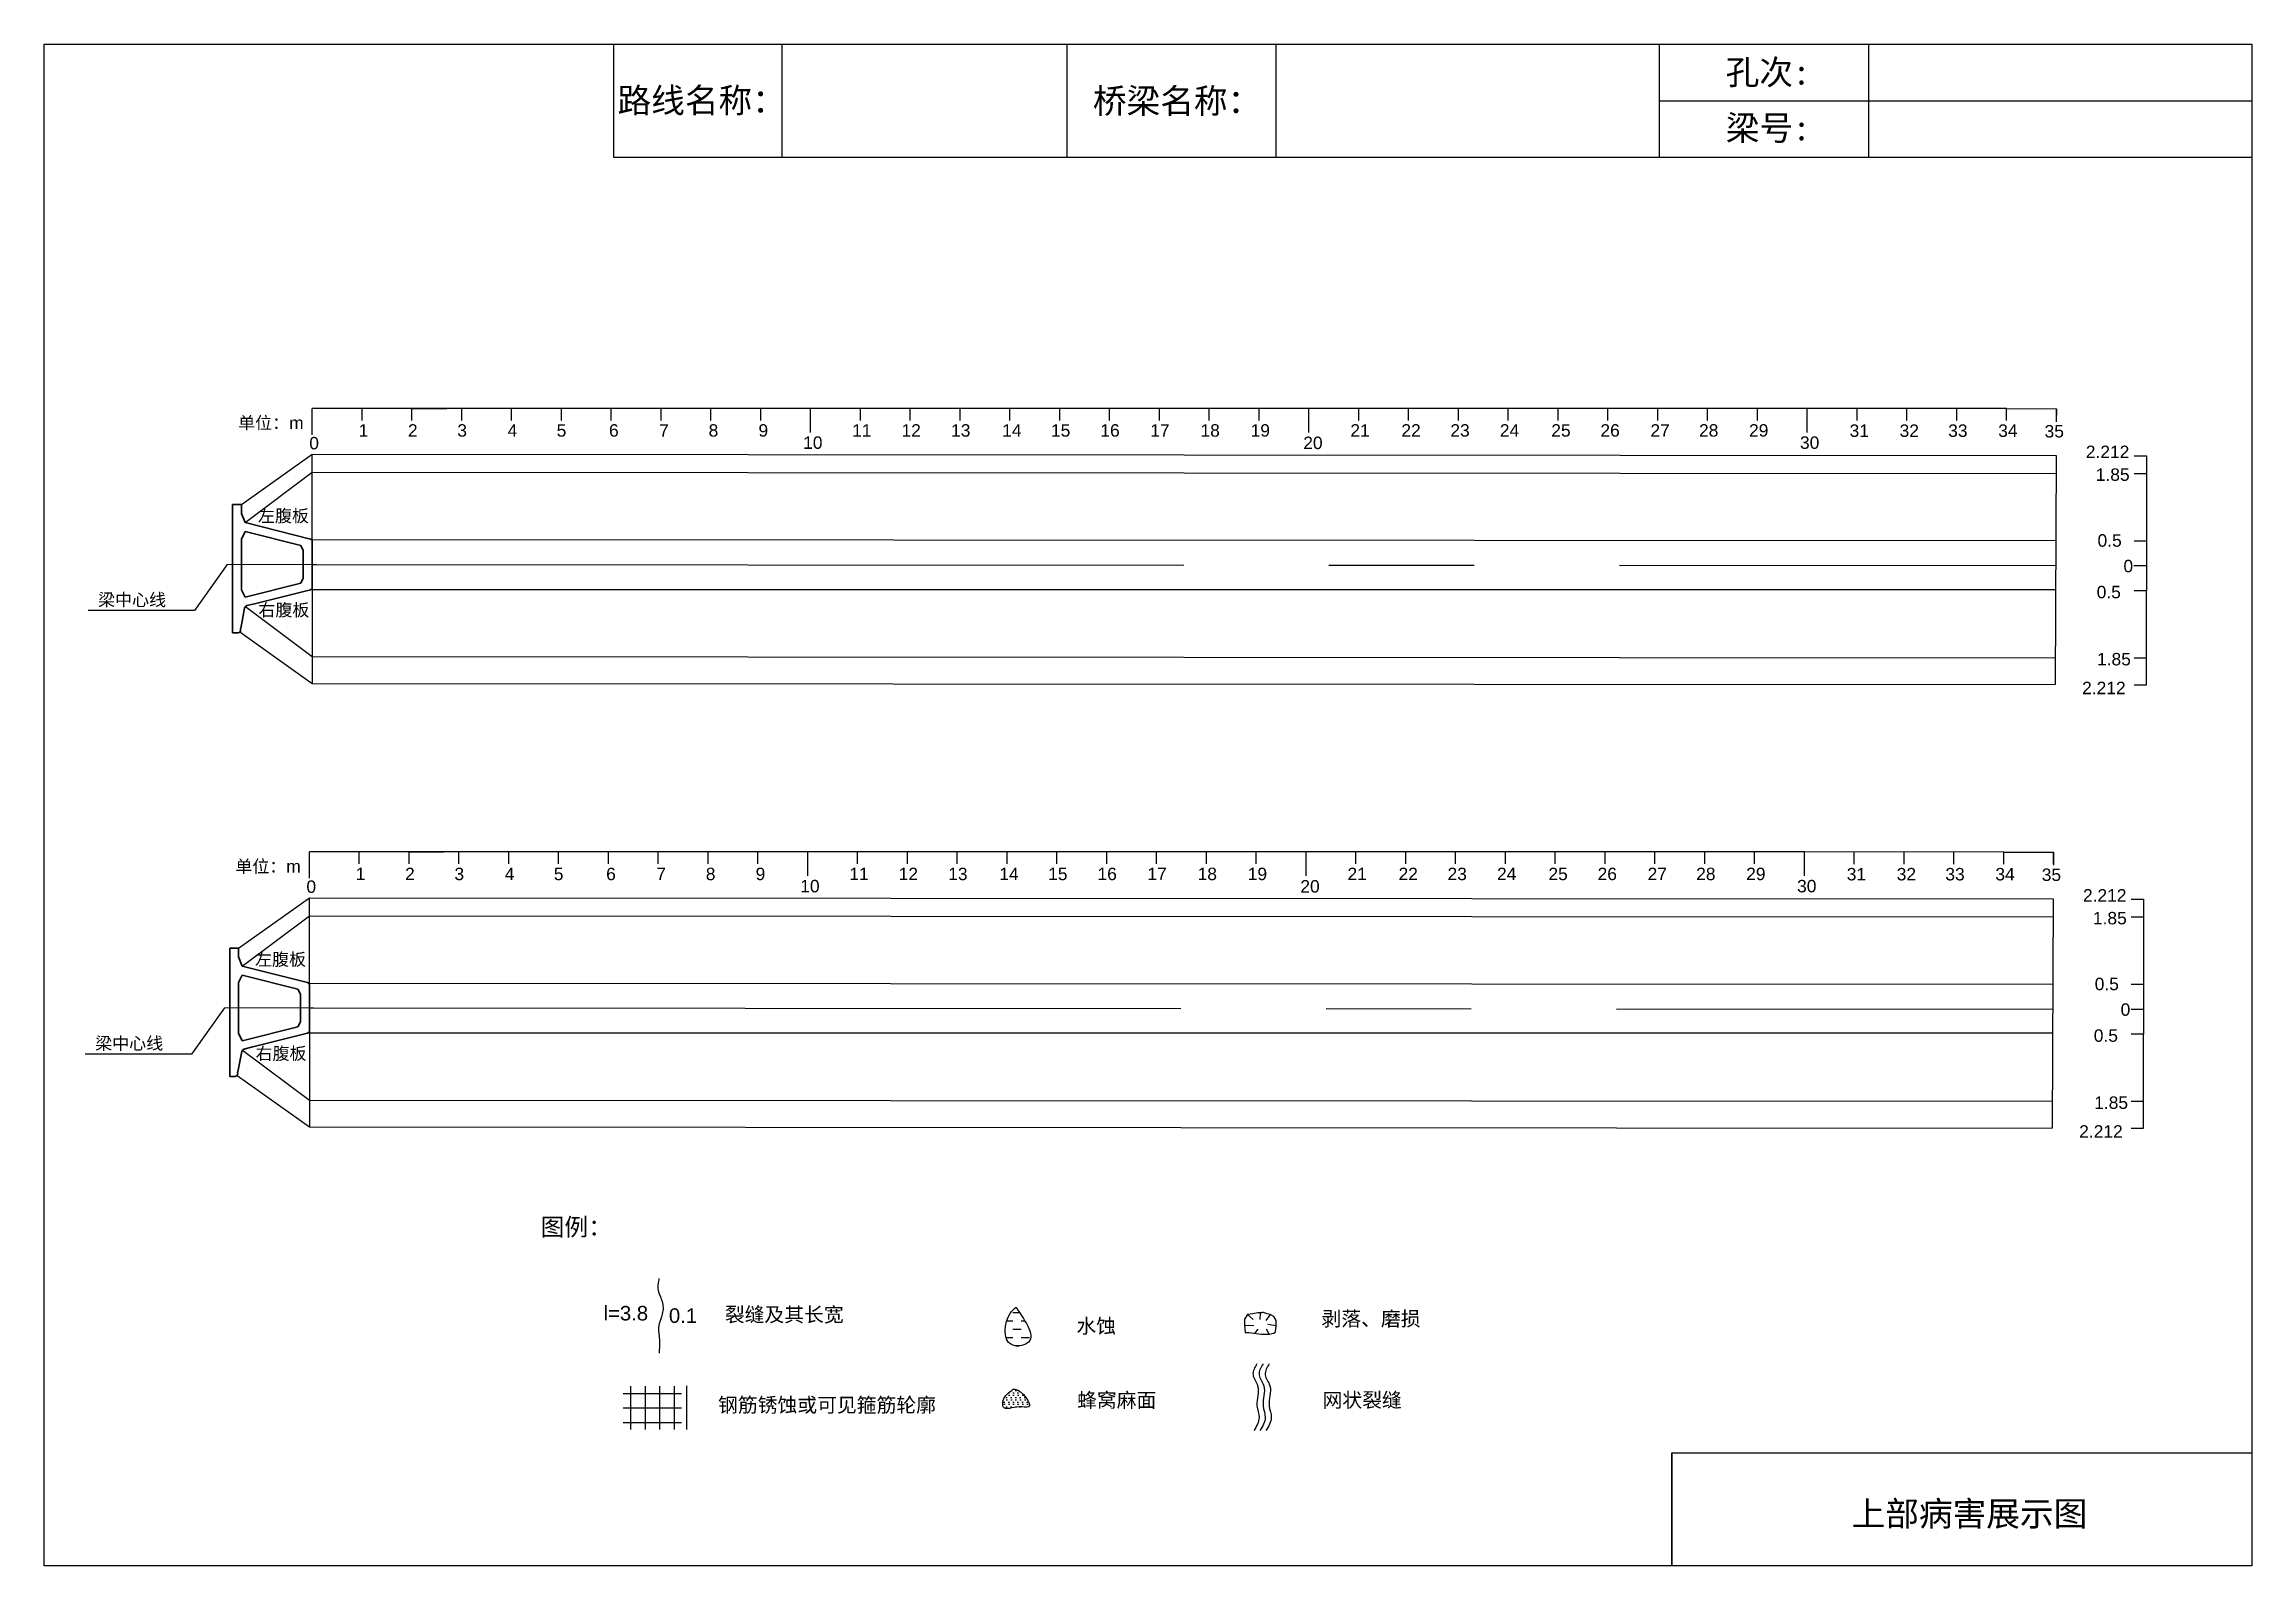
# Model space of a CAD drawing. Header units: millimetres. Extents: x 3355.7 to 3393.7, y 1610.4 to 1636.6.
import ezdxf

# ---------------------------------------------------------------- set-up
doc = ezdxf.new("R2010")
doc.units = ezdxf.units.MM
for name, pattern in [('CENTER', [2, 1.25, -0.25, 0.25, -0.25]), ('CENTER2', [1.125, 0.75, -0.125, 0.125, -0.125]), ('DASHED', [0.75, 0.5, -0.25])]:
    doc.linetypes.add(name, pattern=pattern)
for name, color, linetype in [('加固措施', 7, 'Continuous'), ('图层1', 7, 'Continuous'), ('病害', 5, 'Continuous'), ('轮廓', 3, 'Continuous')]:
    doc.layers.add(name, color=color, linetype=linetype)
doc.layers.add('虚线', color=7, linetype='Continuous', lineweight=30)
doc.styles.get("Standard").update_dxf_attribs({"font": 'arial.ttf'})
doc.styles.add('汉字', font='')
doc.styles.get('汉字').set_extended_font_data('SimSun')

# ---------------------------------------------------------------- blocks, each defined once
blk = doc.blocks.new('adfsd')
at = {"lineweight": -2, "ltscale": 0.5}
for p, q in [((1140.876, -3083.768), (1140.94, -3083.769)), ((1140.897, -3083.694), (1140.936, -3083.729)), ((1140.948, -3083.824), (1140.969, -3083.796)), ((1140.983, -3083.682), (1140.981, -3083.729)), ((1141.053, -3083.694), (1141.022, -3083.735)), ((1141.045, -3083.83), (1141.028, -3083.796)), ((1141.094, -3083.772), (1141.036, -3083.763))]:
    blk.add_line(p, q, dxfattribs=at)
blk.add_lwpolyline([(1141, -3083.682), (1140.967, -3083.682), (1140.934, -3083.69), (1140.897, -3083.694), (1140.876, -3083.727), (1140.876, -3083.768), (1140.88, -3083.818), (1140.905, -3083.818), (1140.991, -3083.83), (1141.045, -3083.83), (1141.078, -3083.822), (1141.09, -3083.814), (1141.094, -3083.772), (1141.094, -3083.735), (1141.078, -3083.707), (1141.053, -3083.694), (1141.033, -3083.69), (1141, -3083.678)], dxfattribs=at)

msp = doc.modelspace()

# ---------------------------------------------------------------- hatches: boundary and pattern name
at = {"layer": '加固措施', "lineweight": -2}
h = msp.add_hatch(dxfattribs=at)
h.set_pattern_fill('DASH', color=256, scale=0.045)
h.set_pattern_definition([(0, (3100.51641, 1596.58673), (0.142875, 0.142875), [0.142875, -0.142875])])
edge = h.paths.add_edge_path()
edge.add_spline(control_points=[(3372.464, 1614.824), (3372.429, 1614.792), (3372.262, 1614.645), (3372.217, 1614.107), (3372.887, 1614.202), (3372.639, 1614.566), (3372.464, 1614.824)], knot_values=[0, 0, 0, 0, 3.237042, 15.187225, 21.182779, 35.601669, 35.601669, 35.601669, 35.601669], degree=3, periodic=0)
h = msp.add_hatch(dxfattribs=at)
h.set_pattern_fill('DOTS', scale=0.05)
h.set_pattern_definition([(0, (3070.242485, 1590.13425), (0.0396875, 0.079375), [0, -0.079375])])
edge = h.paths.add_edge_path()
edge.add_spline(control_points=[(3372.417, 1613.412), (3372.342, 1613.36), (3372.237, 1613.288), (3372.225, 1613.019), (3372.475, 1613.142), (3372.814, 1613.046), (3372.562, 1613.418), (3372.425, 1613.412), (3372.417, 1613.412)], knot_values=[0, 0, 0, 0, 5.205471, 7.397577, 12.944796, 16.169923, 23.88441, 24.400432, 24.400432, 24.400432, 24.400432], degree=3, periodic=0)
at = {"layer": '病害', "lineweight": -2}
h = msp.add_hatch(dxfattribs=at)
h.set_pattern_fill('DOTS', color=4, scale=0.05, style=0)
h.set_pattern_definition([(0, (2862.79114, 1560.56375), (0.0396875, 0.079375), [0, -0.079375])])
edge = h.paths.add_edge_path()
edge.add_spline(control_points=[(3372.417, 1613.412), (3372.342, 1613.36), (3372.237, 1613.288), (3372.225, 1613.019), (3372.475, 1613.142), (3372.814, 1613.046), (3372.562, 1613.418), (3372.425, 1613.412), (3372.417, 1613.412)], knot_values=[0, 0, 0, 0, 1.041094, 1.479515, 2.588959, 3.233985, 4.776882, 4.880086, 4.880086, 4.880086, 4.880086], degree=3, periodic=0)

# ---------------------------------------------------------------- linework, layer by layer
at = {"color": 0, "linetype": 'ByBlock'}
for p, q in [((3355.736, 1636.572), (3393.736, 1636.572)), ((3355.736, 1610.372), (3355.736, 1636.572)), ((3365.538, 1636.572), (3365.538, 1634.624)), ((3373.336, 1636.572), (3373.336, 1634.624)), ((3383.536, 1636.572), (3383.536, 1634.624)), ((3387.138, 1636.568), (3387.138, 1634.62)), ((3393.736, 1636.572), (3393.736, 1610.372)), ((3365.538, 1634.624), (3393.736, 1634.624)), ((3391.922, 1628.017), (3391.922, 1627.16)), ((3391.922, 1627.589), (3391.706, 1627.589)), ((3391.873, 1620.382), (3391.873, 1619.524)), ((3391.873, 1619.953), (3391.656, 1619.953)), ((3383.751, 1610.372), (3383.751, 1612.32)), ((3383.751, 1612.32), (3393.736, 1612.32)), ((3393.736, 1610.372), (3355.736, 1610.372))]:
    msp.add_line(p, q, dxfattribs=at)
at = {"color": 0}
for p, q in [((3360.351, 1629.848), (3360.351, 1630.301)), ((3386.084, 1630.301), (3360.351, 1630.301)), ((3361.208, 1630.094), (3361.208, 1630.301)), ((3362.066, 1630.094), (3362.066, 1630.301)), ((3362.066, 1630.301), (3362.666, 1630.301)), ((3362.924, 1630.094), (3362.924, 1630.301)), ((3363.782, 1630.094), (3363.782, 1630.301)), ((3364.639, 1630.094), (3364.639, 1630.301)), ((3365.497, 1630.094), (3365.497, 1630.301)), ((3366.355, 1630.094), (3366.355, 1630.301)), ((3367.213, 1630.094), (3367.213, 1630.301)), ((3368.07, 1630.094), (3368.07, 1630.301)), ((3368.928, 1629.887), (3368.928, 1630.301)), ((3369.786, 1630.094), (3369.786, 1630.301)), ((3370.644, 1630.094), (3370.644, 1630.301)), ((3371.501, 1630.094), (3371.501, 1630.301)), ((3372.359, 1630.094), (3372.359, 1630.301)), ((3373.217, 1630.094), (3373.217, 1630.301)), ((3374.075, 1630.094), (3374.075, 1630.301)), ((3374.933, 1630.094), (3374.933, 1630.301)), ((3375.79, 1630.094), (3375.79, 1630.301)), ((3376.648, 1630.094), (3376.648, 1630.301)), ((3377.506, 1629.887), (3377.506, 1630.301)), ((3378.364, 1630.094), (3378.364, 1630.301)), ((3379.221, 1630.094), (3379.221, 1630.301)), ((3380.079, 1630.094), (3380.079, 1630.301)), ((3380.937, 1630.094), (3380.937, 1630.301)), ((3381.795, 1630.094), (3381.795, 1630.301)), ((3382.652, 1630.094), (3382.652, 1630.301)), ((3383.51, 1630.094), (3383.51, 1630.301)), ((3384.368, 1630.094), (3384.368, 1630.301)), ((3385.226, 1630.094), (3385.226, 1630.301)), ((3389.515, 1630.298), (3386.083, 1630.301)), ((3386.084, 1629.887), (3386.084, 1630.301)), ((3386.941, 1630.091), (3386.941, 1630.298)), ((3387.799, 1630.091), (3387.799, 1630.298)), ((3388.657, 1630.091), (3388.657, 1630.298)), ((3389.515, 1630.091), (3389.515, 1630.298)), ((3390.371, 1630.086), (3390.371, 1630.294)), ((3391.708, 1629.486), (3391.922, 1629.486)), ((3391.922, 1629.486), (3391.922, 1629.175)), ((3391.922, 1629.175), (3391.708, 1629.175)), ((3391.922, 1629.175), (3391.922, 1628.017)), ((3391.922, 1628.017), (3391.708, 1628.017)), ((3391.922, 1628.017), (3391.922, 1628.017)), ((3358.888, 1627.614), (3358.321, 1626.82)), ((3358.321, 1626.82), (3356.492, 1626.82)), ((3391.922, 1627.16), (3391.708, 1627.16)), ((3391.922, 1626.002), (3391.922, 1627.16)), ((3391.922, 1627.16), (3391.922, 1627.16)), ((3391.922, 1626.002), (3391.708, 1626.002)), ((3391.922, 1625.541), (3391.922, 1626.002)), ((3391.708, 1625.541), (3391.922, 1625.541)), ((3360.301, 1622.212), (3360.301, 1622.665)), ((3386.034, 1622.665), (3360.301, 1622.665)), ((3361.159, 1622.458), (3361.159, 1622.665)), ((3362.017, 1622.458), (3362.017, 1622.665)), ((3362.017, 1622.665), (3362.617, 1622.665)), ((3362.875, 1622.458), (3362.875, 1622.665)), ((3363.732, 1622.458), (3363.732, 1622.665)), ((3364.59, 1622.458), (3364.59, 1622.665)), ((3365.448, 1622.458), (3365.448, 1622.665)), ((3366.306, 1622.458), (3366.306, 1622.665)), ((3367.163, 1622.458), (3367.163, 1622.665)), ((3368.021, 1622.458), (3368.021, 1622.665)), ((3368.879, 1622.251), (3368.879, 1622.665)), ((3369.737, 1622.458), (3369.737, 1622.665)), ((3370.594, 1622.458), (3370.594, 1622.665)), ((3371.452, 1622.458), (3371.452, 1622.665)), ((3372.31, 1622.458), (3372.31, 1622.665)), ((3373.168, 1622.458), (3373.168, 1622.665)), ((3374.025, 1622.458), (3374.025, 1622.665)), ((3374.883, 1622.458), (3374.883, 1622.665)), ((3375.741, 1622.458), (3375.741, 1622.665)), ((3376.599, 1622.458), (3376.599, 1622.665)), ((3377.457, 1622.251), (3377.457, 1622.665)), ((3378.314, 1622.458), (3378.314, 1622.665)), ((3379.172, 1622.458), (3379.172, 1622.665)), ((3380.03, 1622.458), (3380.03, 1622.665)), ((3380.888, 1622.458), (3380.888, 1622.665)), ((3381.745, 1622.458), (3381.745, 1622.665)), ((3382.603, 1622.458), (3382.603, 1622.665)), ((3383.461, 1622.458), (3383.461, 1622.665)), ((3384.319, 1622.458), (3384.319, 1622.665)), ((3385.176, 1622.458), (3385.176, 1622.665)), ((3386.034, 1622.251), (3386.034, 1622.665)), ((3389.465, 1622.662), (3386.034, 1622.665)), ((3386.892, 1622.455), (3386.892, 1622.662)), ((3387.75, 1622.455), (3387.75, 1622.662)), ((3388.607, 1622.455), (3388.607, 1622.662)), ((3389.465, 1622.455), (3389.465, 1622.662)), ((3390.322, 1622.451), (3390.322, 1622.658)), ((3391.658, 1621.851), (3391.873, 1621.851)), ((3391.873, 1621.54), (3391.658, 1621.54)), ((3391.873, 1621.851), (3391.873, 1621.54)), ((3391.873, 1621.54), (3391.873, 1620.382)), ((3391.873, 1620.382), (3391.658, 1620.382)), ((3391.873, 1620.382), (3391.873, 1620.382)), ((3358.839, 1619.978), (3358.272, 1619.184)), ((3391.873, 1619.524), (3391.658, 1619.524)), ((3391.873, 1618.366), (3391.873, 1619.524)), ((3391.873, 1619.524), (3391.873, 1619.524)), ((3358.272, 1619.184), (3356.443, 1619.184)), ((3391.873, 1618.366), (3391.658, 1618.366)), ((3391.873, 1617.905), (3391.873, 1618.366)), ((3391.658, 1617.905), (3391.873, 1617.905))]:
    msp.add_line(p, q, dxfattribs=at)
for p, q in [((3389.515, 1630.298), (3390.371, 1630.294)), ((3390.371, 1630.294), (3390.37, 1630.07)), ((3359.132, 1628.643), (3360.351, 1629.512)), ((3360.351, 1629.201), (3360.351, 1629.512)), ((3360.351, 1629.512), (3390.367, 1629.492)), ((3390.367, 1629.492), (3390.349, 1625.546)), ((3359.193, 1628.333), (3360.351, 1629.201)), ((3360.351, 1628.043), (3360.351, 1629.201)), ((3360.351, 1629.201), (3390.366, 1629.181)), ((3360.351, 1627.614), (3360.351, 1628.043)), ((3360.351, 1628.043), (3390.36, 1628.023)), ((3360.351, 1627.614), (3360.351, 1627.185)), ((3360.351, 1627.185), (3360.351, 1626.027)), ((3360.351, 1627.185), (3390.356, 1627.185)), ((3359.2, 1626.889), (3360.351, 1626.027)), ((3359.106, 1626.453), (3360.351, 1625.566)), ((3360.351, 1626.027), (3390.351, 1626.007)), ((3360.351, 1626.027), (3360.351, 1625.566)), ((3360.351, 1625.566), (3390.349, 1625.546)), ((3389.465, 1622.662), (3390.322, 1622.658)), ((3390.322, 1622.658), (3390.321, 1622.434)), ((3359.083, 1621.008), (3360.301, 1621.876)), ((3360.301, 1621.565), (3360.301, 1621.876)), ((3360.301, 1621.876), (3390.318, 1621.856)), ((3390.318, 1621.856), (3390.299, 1617.91)), ((3359.143, 1620.697), (3360.301, 1621.565)), ((3360.301, 1620.407), (3360.301, 1621.565)), ((3360.301, 1621.565), (3390.317, 1621.545)), ((3360.301, 1619.978), (3360.301, 1620.407)), ((3360.301, 1620.407), (3390.311, 1620.387)), ((3360.301, 1619.978), (3360.301, 1619.549)), ((3359.15, 1619.253), (3360.301, 1618.391)), ((3360.301, 1619.549), (3360.301, 1618.391)), ((3360.301, 1619.549), (3390.307, 1619.549)), ((3359.057, 1618.817), (3360.301, 1617.93)), ((3360.301, 1618.391), (3390.302, 1618.371)), ((3360.301, 1618.391), (3360.301, 1617.93)), ((3360.301, 1617.93), (3390.299, 1617.91))]:
    msp.add_line(p, q)
at = {"color": 1, "linetype": 'CENTER2', "ltscale": 20}
for p, q in [((3360.351, 1627.614), (3390.358, 1627.594)), ((3360.301, 1619.978), (3390.309, 1619.958))]:
    msp.add_line(p, q, dxfattribs=at)
at = {"color": 1, "linetype": 'DASHED', "ltscale": 2}
for p, q in [((3365.704, 1613.342), (3366.954, 1613.342)), ((3365.829, 1613.467), (3365.829, 1612.717)), ((3366.079, 1613.467), (3366.079, 1612.717)), ((3366.329, 1613.467), (3366.329, 1612.717)), ((3366.579, 1613.467), (3366.579, 1612.717)), ((3366.792, 1613.469), (3366.792, 1612.719)), ((3365.704, 1613.092), (3366.954, 1613.092)), ((3365.704, 1612.842), (3366.954, 1612.842))]:
    msp.add_line(p, q, dxfattribs=at)
at = {"color": 0, "linetype": 'ByBlock'}
msp.add_lwpolyline([(3355.736, 1636.572), (3393.736, 1636.572), (3393.736, 1610.372), (3355.736, 1610.372)], close=True, dxfattribs=at)
for points in [[(3376.611, 1613.853), (3376.543, 1613.663), (3376.623, 1613.473), (3376.611, 1613.129), (3376.648, 1612.927), (3376.556, 1612.7)], [(3376.717, 1613.853), (3376.649, 1613.663), (3376.729, 1613.473), (3376.717, 1613.129), (3376.754, 1612.927), (3376.662, 1612.7)], [(3376.821, 1613.853), (3376.753, 1613.663), (3376.833, 1613.473), (3376.821, 1613.129), (3376.858, 1612.927), (3376.766, 1612.7)]]:
    msp.add_spline(points, degree=3)
at = {"lineweight": -2}
msp.add_spline([(3372.417, 1613.412), (3372.243, 1613.218), (3372.243, 1613.109), (3372.52, 1613.109), (3372.681, 1613.109), (3372.443, 1613.412), (3372.417, 1613.412)], degree=3, dxfattribs=at)
at = {"layer": '加固措施', "lineweight": -2}
msp.add_spline([(3372.464, 1614.824), (3372.364, 1614.719), (3372.386, 1614.181), (3372.655, 1614.204), (3372.464, 1614.824)], degree=3, dxfattribs=at)
at = {"layer": '图层1', "lineweight": -2}
msp.add_open_spline([(3366.318, 1615.322), (3366.315, 1615.307), (3366.312, 1615.291), (3366.304, 1615.245), (3366.301, 1615.216), (3366.299, 1615.176), (3366.299, 1615.163), (3366.3, 1615.142), (3366.301, 1615.134), (3366.304, 1615.119), (3366.306, 1615.112), (3366.313, 1615.084), (3366.32, 1615.063), (3366.338, 1615.016), (3366.349, 1614.991), (3366.368, 1614.937), (3366.377, 1614.907), (3366.386, 1614.856), (3366.388, 1614.837), (3366.389, 1614.797), (3366.388, 1614.778), (3366.382, 1614.742), (3366.379, 1614.724), (3366.371, 1614.691), (3366.366, 1614.675), (3366.354, 1614.635), (3366.346, 1614.612), (3366.331, 1614.568), (3366.325, 1614.548), (3366.318, 1614.52), (3366.317, 1614.512), (3366.314, 1614.496), (3366.313, 1614.489), (3366.312, 1614.475), (3366.312, 1614.468), (3366.311, 1614.44), (3366.312, 1614.419), (3366.316, 1614.374), (3366.319, 1614.35), (3366.323, 1614.308), (3366.325, 1614.291), (3366.327, 1614.258), (3366.327, 1614.242), (3366.328, 1614.212), (3366.328, 1614.197), (3366.327, 1614.153), (3366.326, 1614.124), (3366.322, 1614.074), (3366.32, 1614.053), (3366.319, 1614.032)], degree=3, knots=[0, 0, 0, 0, 0.93103, 0.93103, 2.904338, 2.904338, 3.933552, 3.933552, 4.598026, 4.598026, 5.2625, 5.2625, 6.799065, 6.799065, 8.335629, 8.335629, 9.872194, 9.872194, 10.744529, 10.744529, 11.616864, 11.616864, 12.4892, 12.4892, 13.361535, 13.361535, 14.755665, 14.755665, 16.149795, 16.149795, 16.835641, 16.835641, 17.410365, 17.410365, 17.98509, 17.98509, 19.45733, 19.45733, 20.929571, 20.929571, 21.910052, 21.910052, 22.722819, 22.722819, 23.535585, 23.535585, 25.161117, 25.161117, 26.428502, 26.428502, 26.428502, 26.428502], dxfattribs=at)
at = {"layer": '病害', "color": 5}
for p, q in [((3365.538, 1636.572), (3365.538, 1634.624)), ((3373.336, 1636.572), (3373.336, 1634.624)), ((3383.536, 1636.572), (3383.536, 1634.624)), ((3393.736, 1636.572), (3393.736, 1634.624)), ((3365.538, 1634.624), (3383.496, 1634.624)), ((3383.496, 1634.624), (3393.736, 1634.624)), ((3383.751, 1612.32), (3393.736, 1612.32)), ((3383.751, 1612.32), (3383.751, 1610.372))]:
    msp.add_line(p, q, dxfattribs=at)
at = {"layer": '病害', "color": 0}
for p, q in [((3368.434, 1636.572), (3368.434, 1634.624)), ((3376.938, 1636.572), (3376.938, 1634.624)), ((3383.536, 1635.594), (3393.736, 1635.594))]:
    msp.add_line(p, q, dxfattribs=at)
at = {"layer": '虚线', "linetype": 'CENTER', "lineweight": 18, "ltscale": 10}
for p, q in [((3360.428, 1627.614), (3358.888, 1627.614)), ((3360.379, 1619.978), (3358.839, 1619.978))]:
    msp.add_line(p, q, dxfattribs=at)
at = {"layer": '轮廓', "color": 5, "lineweight": 35}
for p, q in [((3358.978, 1628.643), (3359.132, 1628.643)), ((3358.978, 1628.643), (3358.978, 1627.614)), ((3359.132, 1628.643), (3359.132, 1628.493)), ((3359.193, 1628.333), (3359.132, 1628.493)), ((3360.318, 1628.051), (3359.193, 1628.333)), ((3359.132, 1628.049), (3359.193, 1628.178)), ((3359.132, 1628.049), (3359.132, 1627.179)), ((3360.153, 1627.938), (3359.193, 1628.178)), ((3360.153, 1627.938), (3360.196, 1627.852)), ((3360.351, 1628.01), (3360.351, 1627.614)), ((3358.978, 1627.614), (3358.978, 1626.435)), ((3360.196, 1627.852), (3360.196, 1627.376)), ((3360.351, 1627.219), (3360.351, 1627.614)), ((3359.132, 1627.179), (3359.193, 1627.05)), ((3360.153, 1627.29), (3359.193, 1627.05)), ((3360.318, 1627.177), (3359.356, 1626.937)), ((3360.153, 1627.29), (3360.196, 1627.376)), ((3359.121, 1626.512), (3359.186, 1626.863)), ((3359.356, 1626.937), (3359.225, 1626.904)), ((3358.978, 1626.435), (3359.071, 1626.435)), ((3359.113, 1626.47), (3359.118, 1626.495)), ((3358.929, 1621.008), (3359.083, 1621.008)), ((3358.929, 1621.008), (3358.929, 1619.978)), ((3359.083, 1621.008), (3359.083, 1620.857)), ((3359.143, 1620.697), (3359.083, 1620.857)), ((3359.083, 1620.414), (3359.143, 1620.542)), ((3359.083, 1620.414), (3359.083, 1619.543)), ((3360.269, 1620.415), (3359.143, 1620.697)), ((3360.104, 1620.302), (3359.143, 1620.542)), ((3360.301, 1620.374), (3360.301, 1619.978)), ((3358.929, 1619.978), (3358.929, 1618.799)), ((3360.104, 1620.302), (3360.147, 1620.216)), ((3360.147, 1620.216), (3360.147, 1619.74)), ((3360.301, 1619.583), (3360.301, 1619.978)), ((3360.104, 1619.654), (3359.143, 1619.414)), ((3360.104, 1619.654), (3360.147, 1619.74)), ((3359.072, 1618.876), (3359.137, 1619.227)), ((3359.083, 1619.543), (3359.143, 1619.414)), ((3359.306, 1619.301), (3359.175, 1619.268)), ((3360.269, 1619.541), (3359.306, 1619.301)), ((3359.064, 1618.834), (3359.069, 1618.859)), ((3358.929, 1618.799), (3359.022, 1618.799))]:
    msp.add_line(p, q, dxfattribs=at)
for centre, radius, start, end in [((3360.308, 1628.01), 0.0429, 0, 75.9638), ((3360.308, 1627.219), 0.0429, 284.0362, 0), ((3359.237, 1626.854), 0.0515, 104.0362, 169.4608), ((3359.071, 1626.478), 0.0429, 269.9992, 349.4616), ((3359.12, 1626.503), 0.0086, 82.58, 256.3416), ((3360.258, 1620.374), 0.0429, 0, 75.9638), ((3360.258, 1619.583), 0.0429, 284.0362, 0), ((3359.188, 1619.218), 0.0515, 104.0362, 169.4608), ((3359.022, 1618.842), 0.0429, 269.9992, 349.4616), ((3359.071, 1618.867), 0.0086, 82.58, 256.3416)]:
    msp.add_arc(centre, radius, start, end, dxfattribs=at)

# ---------------------------------------------------------------- block references
at = {"color": 0, "xscale": 2.5, "yscale": 2.5, "zscale": 2.5}
msp.add_blockref('adfsd', (524.207, 9323.935), dxfattribs=at)

# ---------------------------------------------------------------- texts
for s, height, p in [('单位：m', 0.2144, (3359.075, 1629.944)), ('1', 0.214, (3361.149, 1629.814)), ('2', 0.214, (3361.997, 1629.814)), ('3', 0.214, (3362.847, 1629.814)), ('4', 0.214, (3363.713, 1629.814)), ('5', 0.214, (3364.557, 1629.814)), ('6', 0.214, (3365.458, 1629.814)), ('7', 0.214, (3366.322, 1629.814)), ('8', 0.214, (3367.173, 1629.814)), ('9', 0.214, (3368.031, 1629.814)), ('11', 0.2144, (3369.643, 1629.814)), ('12', 0.2144, (3370.493, 1629.814)), ('13', 0.2144, (3371.346, 1629.814)), ('14', 0.2144, (3372.225, 1629.814)), ('15', 0.2144, (3373.066, 1629.814)), ('16', 0.2144, (3373.915, 1629.814)), ('17', 0.2144, (3374.775, 1629.814)), ('18', 0.2144, (3375.639, 1629.814)), ('19', 0.2144, (3376.502, 1629.814)), ('21', 0.2144, (3378.219, 1629.814)), ('22', 0.2144, (3379.097, 1629.814)), ('23', 0.2144, (3379.94, 1629.814)), ('24', 0.2144, (3380.792, 1629.814)), ('25', 0.2144, (3381.677, 1629.814)), ('26', 0.2144, (3382.523, 1629.814)), ('27', 0.2144, (3383.384, 1629.814)), ('28', 0.2144, (3384.22, 1629.814)), ('29', 0.2144, (3385.081, 1629.814)), ('31', 0.2144, (3386.812, 1629.81)), ('32', 0.2144, (3387.673, 1629.81)), ('33', 0.2144, (3388.509, 1629.81)), ('34', 0.2144, (3389.37, 1629.81)), ('35', 0.2144, (3390.168, 1629.8)), ('0', 0.214, (3360.299, 1629.595)), ('10', 0.2144, (3368.8, 1629.604)), ('20', 0.2144, (3377.408, 1629.6)), ('30', 0.2144, (3385.958, 1629.604)), ('2.212', 0.2144, (3390.878, 1629.445)), ('1.85', 0.2144, (3391.049, 1629.053)), ('左腹板', 0.2144, (3359.416, 1628.343)), ('0.5', 0.2144, (3391.08, 1627.919)), ('0', 0.214, (3391.526, 1627.479)), ('0.5', 0.2144, (3391.065, 1627.031)), ('梁中心线', 0.2144, (3356.664, 1626.898)), ('右腹板', 0.2144, (3359.423, 1626.723)), ('1.85', 0.2144, (3391.071, 1625.876)), ('2.212', 0.2144, (3390.814, 1625.38)), ('单位：m', 0.2144, (3359.026, 1622.308)), ('1', 0.214, (3361.099, 1622.178)), ('2', 0.214, (3361.948, 1622.178)), ('3', 0.214, (3362.798, 1622.178)), ('4', 0.214, (3363.664, 1622.178)), ('5', 0.214, (3364.508, 1622.178)), ('6', 0.214, (3365.409, 1622.178)), ('7', 0.214, (3366.272, 1622.178)), ('8', 0.214, (3367.124, 1622.178)), ('9', 0.214, (3367.982, 1622.178)), ('11', 0.2144, (3369.594, 1622.178)), ('12', 0.2144, (3370.444, 1622.178)), ('13', 0.2144, (3371.297, 1622.178)), ('14', 0.2144, (3372.176, 1622.178)), ('15', 0.2144, (3373.017, 1622.178)), ('16', 0.2144, (3373.866, 1622.178)), ('17', 0.2144, (3374.725, 1622.178)), ('18', 0.2144, (3375.59, 1622.178)), ('19', 0.2144, (3376.452, 1622.178)), ('21', 0.2144, (3378.169, 1622.178)), ('22', 0.2144, (3379.048, 1622.178)), ('23', 0.2144, (3379.891, 1622.178)), ('24', 0.2144, (3380.743, 1622.178)), ('25', 0.2144, (3381.628, 1622.178)), ('26', 0.2144, (3382.474, 1622.178)), ('27', 0.2144, (3383.335, 1622.178)), ('28', 0.2144, (3384.171, 1622.178)), ('29', 0.2144, (3385.032, 1622.178)), ('31', 0.2144, (3386.763, 1622.174)), ('32', 0.2144, (3387.623, 1622.174)), ('33', 0.2144, (3388.46, 1622.174)), ('34', 0.2144, (3389.321, 1622.174)), ('35', 0.2144, (3390.119, 1622.164)), ('0', 0.214, (3360.25, 1621.959)), ('10', 0.2144, (3368.75, 1621.968)), ('20', 0.2144, (3377.358, 1621.964)), ('30', 0.2144, (3385.908, 1621.968)), ('2.212', 0.2144, (3390.829, 1621.809)), ('1.85', 0.2144, (3391, 1621.417)), ('左腹板', 0.2144, (3359.366, 1620.707)), ('0.5', 0.2144, (3391.031, 1620.283)), ('0', 0.214, (3391.477, 1619.843)), ('0.5', 0.2144, (3391.015, 1619.395)), ('梁中心线', 0.2144, (3356.614, 1619.262)), ('右腹板', 0.2144, (3359.374, 1619.087)), ('1.85', 0.2144, (3391.022, 1618.24)), ('2.212', 0.2144, (3390.764, 1617.744))]:
    msp.add_text(s, height=height).set_placement(p)
at = {"layer": '图层1', "style": '汉字'}
for s, p in [('孔次:', (3384.679, 1635.876)), ('路线名称：', (3365.604, 1635.391)), ('桥梁名称：', (3373.787, 1635.383)), ('梁号:', (3384.681, 1634.917)), ('上部病害展示图', (3386.846, 1611.058))]:
    msp.add_text(s, height=0.425, dxfattribs=at).set_placement(p)
at = {"layer": '图层1', "lineweight": -2, "attachment_point": 1}
for s, insert, char_height in [('图例：', (3364.282, 1616.357), 0.3), ('l=3.8', (3365.364, 1614.847), 0.25), ('0.1', (3366.489, 1614.806), 0.25), ('裂缝及其长宽', (3367.452, 1614.824), 0.25), ('水蚀', (3373.504, 1614.627), 0.25), ('剥落、磨损', (3377.722, 1614.752), 0.25), ('钢筋锈蚀或可见箍筋轮廓', (3367.335, 1613.267), 0.25), ('蜂窝麻面', (3373.515, 1613.351), 0.25), ('网状裂缝', (3377.74, 1613.352), 0.25)]:
    msp.add_mtext(s, dxfattribs=dict(at, insert=insert, char_height=char_height))

doc.saveas('drawing.dxf')
